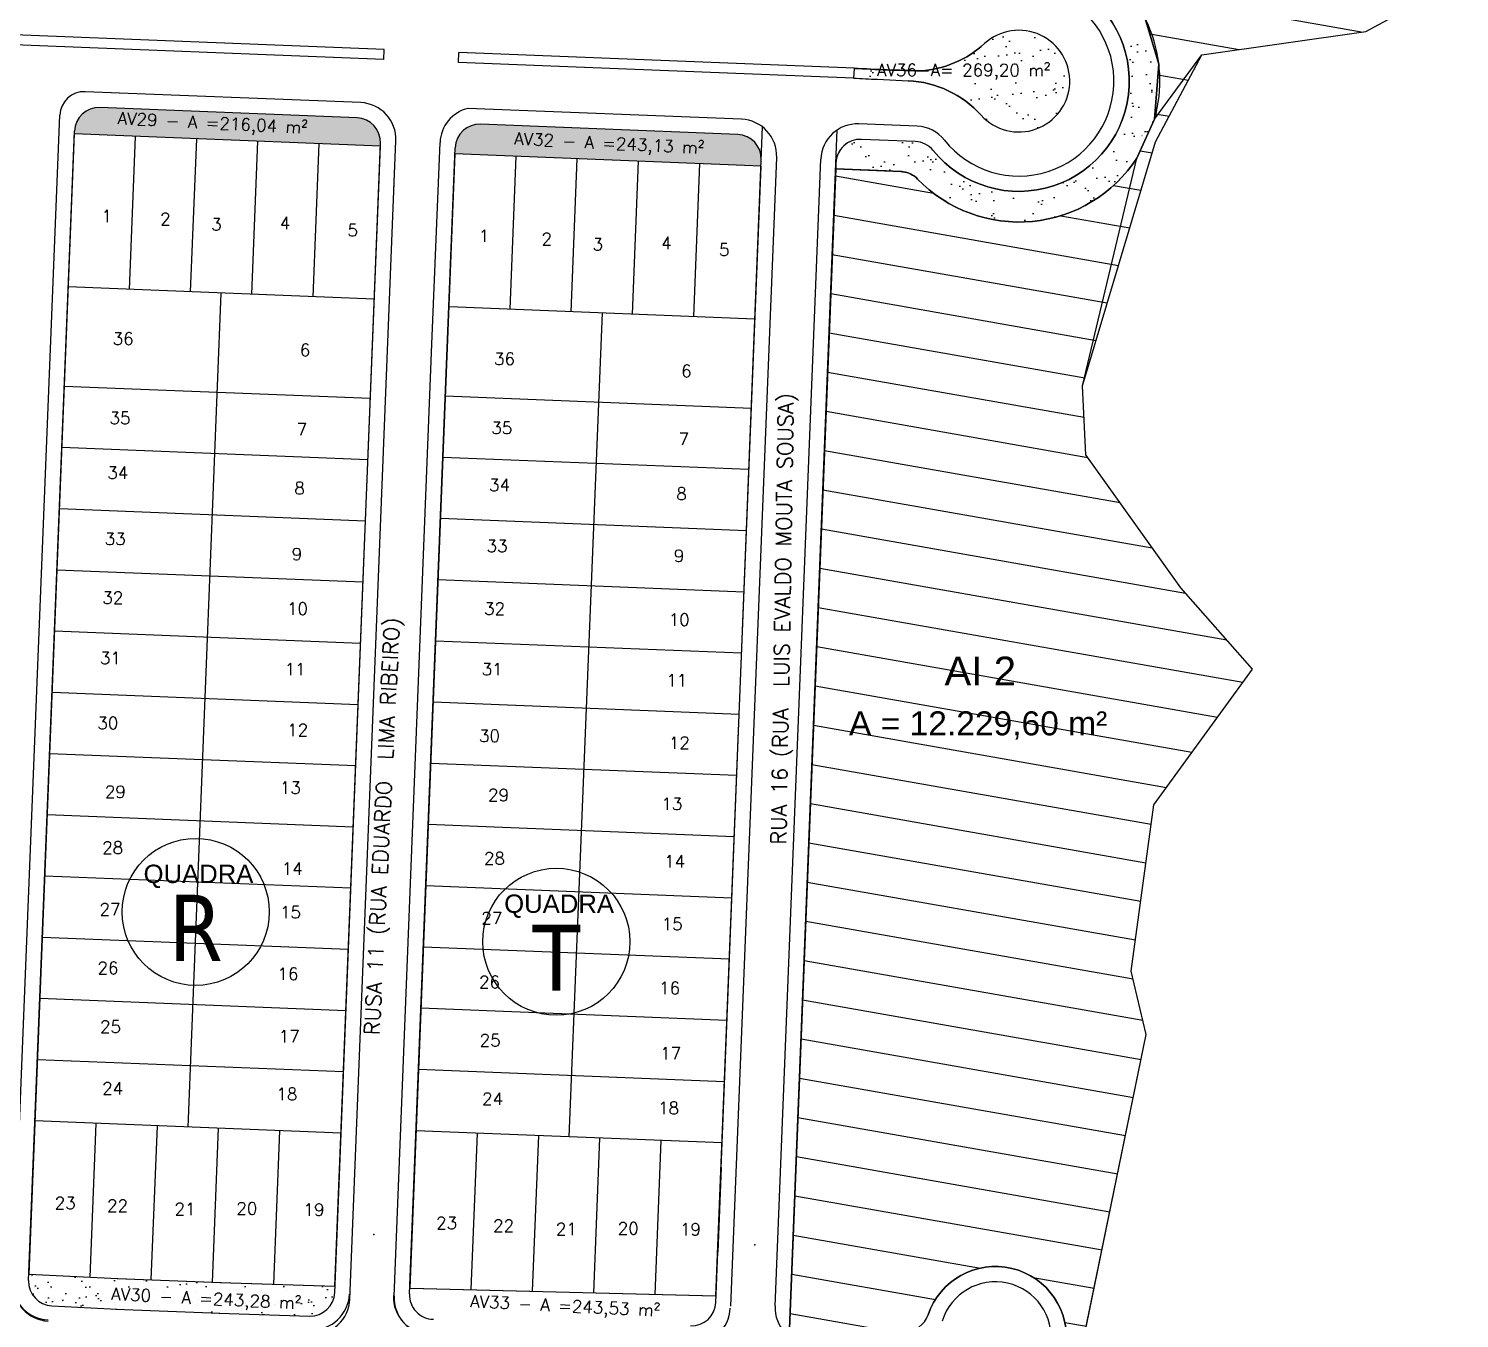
# Model space of a CAD drawing. Header units: millimetres. Extents: x 1794 to 8081, y 409 to 2272.
# Drawn here: x 7832.7 to 8066.2, y 753 to 963.6 of the extents above; entities that cross this region are included whole.
import ezdxf
from ezdxf.enums import TextEntityAlignment as Align

# ---------------------------------------------------------------- set-up
doc = ezdxf.new("R2010")
doc.units = ezdxf.units.MM
for name, color, linetype in [('03 - CALÇADA', 1, 'Continuous'), ('boundary quadras', 232, 'Continuous'), ('DIMENSOES', 1, 'Continuous'), ('FAIXAS VERDES', 62, 'Continuous'), ('HATCH', 8, 'Continuous'), ('LOTES', 2, 'Continuous'), ('Poligonal', 3, 'Continuous'), ('PSTILO', 164, 'Continuous'), ('QUADRAS', 3, 'Continuous'), ('Texto', 2, 'Continuous'), ('texto - ruas', 2, 'Continuous'), ('Texto Lotes', 31, 'Continuous'), ('TEXTO-80', 3, 'Continuous'), ('TXT CB. QDAS', 41, 'Continuous'), ('VEGETAÇÃO', 76, 'Continuous')]:
    doc.layers.add(name, color=color, linetype=linetype)
doc.styles.add('arcad1', font='romans.shx')
doc.styles.add('ARIAL', font='arial.ttf', dxfattribs={"height": 0.25})
doc.styles.add('style1', font='tahoma.ttf')

# ---------------------------------------------------------------- blocks, each defined once
blk = doc.blocks.new('NUM_quadra')
blk.add_circle((0, 0), 0.2)
at = {"insert": (-0.1419, 0.1285), "char_height": 0.05, "width": 0.2663, "attachment_point": 1, "style": 'style1'}
blk.add_mtext('\\fArial|b0|i0|c0|p34;QUADRA', dxfattribs=at)
at = {"style": 'style1'}
blk.add_attdef('00', text='', height=0.18, dxfattribs=at).set_placement((0, -0.1335), align=Align.CENTER)

msp = doc.modelspace()

# ---------------------------------------------------------------- hatches: boundary and pattern name
at = {"layer": 'FAIXAS VERDES'}
h = msp.add_hatch(dxfattribs=at)
h.set_pattern_fill('AR-SAND', color=256, scale=0.1, style=0)
h.set_pattern_definition([(37.5, (7714.0592, 941.136), (-0.16, 4.89413), [0, -3.8608, 0, -4.318, 0, -4.1275]), (7.5, (7714.059, 941.136), (4.49523, 7.16825), [0, -2.0828, 0, -3.4798, 0, -1.3335]), (327.5, (7710.935, 941.136), (7.909924, 0.01437), [0, -1.27, 0, -4.572, 0, -5.969]), (317.5, (7710.935, 941.136), (7.63556, 2.2293), [0, -0.635, 0, -2.9972, 0, -3.429])])
edge = h.paths.add_edge_path()
edge.add_line((7841.381, 977.199), (7841.341, 976.2))
edge.add_arc((7845.338, 976.041), 4, 177.71902, 267.71902)
edge.add_line((7845.179, 972.044), (7887.145, 970.372))
edge.add_arc((7887.305, 974.369), 4, 267.71902, 357.71902)
edge.add_line((7891.302, 974.21), (7891.341, 975.209))
edge.add_line((7891.341, 975.209), (7841.381, 977.199))
edge = h.paths.add_edge_path()
edge.add_line((7948.436, 946.291), (7906.469, 947.963))
edge.add_arc((7906.31, 943.966), 4, 87.71902, 177.71902)
edge.add_line((7902.313, 944.125), (7902.273, 943.126))
edge.add_line((7902.273, 943.126), (7952.233, 941.136))
edge.add_line((7952.233, 941.136), (7952.273, 942.135))
edge.add_arc((7948.276, 942.294), 4, 357.71902, 447.71902)
edge = h.paths.add_edge_path()
edge.add_line((7886.294, 948.998), (7844.327, 950.67))
edge.add_arc((7844.168, 946.673), 4, 87.71902, 177.71902)
edge.add_line((7840.171, 946.832), (7840.153, 946.375))
edge.add_line((7840.153, 946.375), (7890.114, 944.385))
edge.add_line((7890.114, 944.385), (7890.132, 944.842))
edge.add_arc((7886.135, 945.002), 4, 357.71902, 447.71902)
edge = h.paths.add_edge_path()
edge.add_line((7824.143, 951.474), (7781.219, 953.184))
edge.add_arc((7781.059, 949.187), 4, 87.71902, 177.71902)
edge.add_line((7777.063, 949.346), (7777.044, 948.888))
edge.add_line((7777.044, 948.888), (7827.963, 946.86))
edge.add_line((7827.963, 946.86), (7827.981, 947.318))
edge.add_arc((7823.984, 947.477), 4, 357.71902, 447.71902)
edge = h.paths.add_edge_path()
edge.add_line((7829.191, 977.685), (7778.272, 979.713))
edge.add_line((7778.272, 979.713), (7778.217, 978.327))
edge.add_arc((7782.214, 978.167), 4, 177.71902, 267.71902)
edge.add_line((7782.054, 974.17), (7824.979, 972.461))
edge.add_arc((7825.139, 976.458), 4, 267.71902, 357.71902)
edge.add_line((7829.135, 976.298), (7829.191, 977.685))
h.paths.add_polyline_path([(7733.837, 954.329), (7729.104, 955.545), (7723.937, 957.023), (7720.209, 958.189), (7717.399, 959.125), (7715.439, 959.806), (7714.059, 960.301), (7714.34, 960.968), (7714.958, 961.984), (7715.763, 962.716), (7716.581, 963.148), (7717.528, 963.387), (7718.823, 963.338), (7720.38, 962.847), (7723.364, 961.882), (7727.465, 960.647), (7731.975, 959.408), (7737.569, 958.04), (7743.704, 956.751), (7748.055, 955.969), (7752.575, 955.269), (7755.985, 954.817), (7758.98, 954.473), (7761.285, 954.242), (7762.812, 953.768), (7763.772, 953.032), (7764.636, 951.654), (7764.847, 950.823), (7764.858, 949.472), (7753.705, 950.612), (7743.76, 952.197)])
edge = h.paths.add_edge_path()
edge.add_line((7766.049, 979.386), (7766.085, 980.28))
edge.add_arc((7777.424, 1137.781), 157.909, 246.85045, 265.88208, ccw=False)
edge.add_line((7715.345, 992.587), (7715.243, 990.024))
edge.add_arc((7719.24, 989.864), 4, 177.71902, 248.48329)
edge.add_arc((7777.523, 1137.699), 162.909, 248.48329, 264.41303)
edge.add_arc((7762.053, 979.545), 4, 264.41303, 357.71902)
h = msp.add_hatch(dxfattribs=at)
h.set_pattern_fill('AR-SAND', color=256, scale=0.1, style=0)
h.set_pattern_definition([(37.5, (7903.4763, 932.096), (-0.16, 4.89413), [0, -3.8608, 0, -4.318, 0, -4.1275]), (7.5, (7903.476, 932.096), (4.49523, 7.16825), [0, -2.0828, 0, -3.4798, 0, -1.3335]), (327.5, (7900.352, 932.096), (7.90992, 0.01437), [0, -1.27, 0, -4.572, 0, -5.969]), (317.5, (7900.352, 932.096), (7.63556, 2.2293), [0, -0.635, 0, -2.9972, 0, -3.429])])
edge = h.paths.add_edge_path()
edge.add_line((7953.437, 971.344), (7953.476, 972.343))
edge.add_line((7953.476, 972.343), (7903.516, 974.333))
edge.add_line((7903.516, 974.333), (7903.476, 973.334))
edge.add_arc((7907.473, 973.175), 4, 177.71902, 267.71902)
edge.add_line((7907.314, 969.178), (7949.281, 967.506))
edge.add_arc((7949.44, 971.503), 4, 267.71902, 357.71902)
edge = h.paths.add_edge_path()
edge.add_line((8002.243, 976.587), (7994.33, 977.991))
edge.add_line((7994.33, 977.991), (7986.174, 976.497))
edge.add_line((7986.174, 976.497), (7979.293, 972.395))
edge.add_line((7979.293, 972.395), (7976.166, 971.439))
edge.add_line((7976.166, 971.439), (7972.575, 971.582))
edge.add_line((7972.575, 971.582), (7965.667, 971.858))
edge.add_line((7965.667, 971.858), (7965.627, 970.858))
edge.add_arc((7969.624, 970.699), 4, 177.71902, 267.71902)
edge.add_line((7969.465, 966.702), (7978.412, 966.346))
edge.add_arc((7978.571, 970.343), 4, 267.71902, 315.75008)
edge.add_arc((7994.33, 954.991), 18, -140.98107, 135.75008, ccw=False)
edge.add_arc((7977.237, 941.141), 4, 39.01893, 87.71902)
edge.add_line((7977.396, 945.138), (7968.62, 945.487))
edge.add_arc((7968.46, 941.49), 4, 87.71902, 177.71902)
edge.add_line((7964.464, 941.649), (7964.424, 940.65))
edge.add_line((7964.424, 940.65), (7975.073, 940.226))
edge.add_arc((7974.914, 936.229), 4, 83.90009, 87.71902, ccw=False)
edge.add_arc((7974.914, 936.229), 4, 44.01871, 83.90018, ccw=False)
edge.add_arc((7994.33, 954.991), 23, 224.01871, 326.91625)
edge.add_line((8013.601, 942.436), (8016.478, 948.792))
edge.add_line((8016.478, 948.792), (8017.161, 957.768))
edge.add_line((8017.161, 957.768), (8014.941, 965.198))
edge.add_line((8014.941, 965.198), (8009.624, 972.169))
edge.add_line((8009.624, 972.169), (8002.243, 976.587))
at = {"layer": 'HATCH'}
h = msp.add_hatch(dxfattribs=at)
h.set_pattern_fill('ANSI31', color=256, scale=2, angle=125, style=0)
h.set_pattern_definition([(170, (7956.8845, 734.494), (-1.10267, -6.25353), [])])
edge = h.paths.add_edge_path()
edge.add_line((8066.22, 982.261), (7966.081, 982.261))
edge.add_line((7966.081, 982.261), (7965.667, 971.858))
edge.add_line((7965.667, 971.858), (7972.575, 971.582))
edge.add_line((7972.575, 971.582), (7976.166, 971.439))
edge.add_line((7976.166, 971.439), (7979.293, 972.395))
edge.add_line((7979.293, 972.395), (7986.174, 976.497))
edge.add_line((7986.174, 976.497), (7994.33, 977.991))
edge.add_line((7994.33, 977.991), (8002.243, 976.587))
edge.add_line((8002.243, 976.587), (8009.624, 972.169))
edge.add_line((8009.624, 972.169), (8014.941, 965.198))
edge.add_line((8014.941, 965.198), (8017.161, 957.768))
edge.add_line((8017.161, 957.768), (8016.478, 948.792))
edge.add_line((8016.478, 948.792), (8013.601, 942.436))
edge.add_arc((7994.33, 954.991), 23, 224.01871, 326.91625, ccw=False)
edge.add_arc((7974.914, 936.229), 4, 44.01871, 83.90018)
edge.add_arc((7974.914, 936.229), 4, 83.90009, 87.71902)
edge.add_line((7975.073, 940.226), (7964.424, 940.65))
edge.add_line((7964.424, 940.65), (7956.885, 751.373))
edge.add_line((7956.885, 751.373), (7975.613, 750.887))
edge.add_arc((7975.717, 754.886), 4, 268.51519, 341.35359)
edge.add_arc((7990.498, 749.898), 11.6, -92.79992, 161.35359, ccw=False)
edge.add_line((7989.932, 738.312), (7958.419, 739.129))
edge.add_line((7958.419, 739.129), (8001.787, 734.494))
edge.add_line((8001.787, 734.494), (8015.124, 799.368))
edge.add_line((8015.124, 799.368), (8012.661, 809.679))
edge.add_line((8012.661, 809.679), (8016.323, 836.84))
edge.add_line((8016.323, 836.84), (8032.444, 859.003))
edge.add_line((8032.444, 859.003), (8020.738, 872.3))
edge.add_line((8020.738, 872.3), (8005.257, 894.005))
edge.add_line((8005.257, 894.005), (8004.701, 905.232))
edge.add_line((8004.701, 905.232), (8016.6, 945.096))
edge.add_line((8016.6, 945.096), (8024.195, 959.271))
edge.add_line((8024.195, 959.271), (8050.96, 963.071))
edge.add_line((8050.96, 963.071), (8058.741, 967.264))
edge.add_line((8058.741, 967.264), (8066.22, 982.261))
at = {"layer": 'QUADRAS'}
h = msp.add_hatch(dxfattribs=at)
h.set_pattern_fill('AR-SAND', color=256, scale=0.1, style=0)
h.set_pattern_definition([(37.5, (7967.329, 949.419), (-0.16, 4.89413), [0, -3.8608, 0, -4.318, 0, -4.1275]), (7.5, (7967.329, 949.419), (4.4952, 7.1683), [0, -2.0828, 0, -3.4798, 0, -1.3335]), (327.5, (7964.205, 949.419), (7.90992, 0.01437), [0, -1.27, 0, -4.572, 0, -5.969]), (317.5, (7964.205, 949.419), (7.6356, 2.2293), [0, -0.635, 0, -2.9972, 0, -3.429])])
h.paths.add_polyline_path([(7988.736, 961.124, -0.1701789), (7978.28, 956.669, -0.0080897), (7967.415, 957.076), (7967.329, 955.478, 0.0029236), (7971.273, 955.29), (7976.25, 955.052, -0.199362), (7988.178, 949.419, 2.4201329)])
at = {"layer": 'VEGETAÇÃO'}
h = msp.add_hatch(dxfattribs=at)
h.set_pattern_fill('AR-SAND', color=256, scale=0.08, style=0)
h.set_pattern_definition([(37.5, (3827.7696, -2107.9256), (-0.1280025, 3.915306), [0, -3.08864, 0, -3.4544, 0, -3.302]), (7.5, (3827.7696, -2107.9256), (3.596186, 5.734601), [0, -1.66624, 0, -2.78384, 0, -1.0668]), (327.5, (3825.2702, -2107.9256), (6.327939, 0.0114975), [0, -1.016, 0, -3.6576, 0, -4.7752]), (317.5, (3825.27, -2107.9256), (6.1084516, 1.7834346), [0, -0.508, 0, -2.39776, 0, -2.7432])])
edge = h.paths.add_edge_path()
edge.add_line((7820.518, 759.959), (7820.559, 760.993))
edge.add_line((7820.559, 760.993), (7792.926, 761.851))
edge.add_line((7792.926, 761.851), (7771.457, 762.346))
edge.add_line((7771.457, 762.346), (7769.613, 762.311))
edge.add_line((7769.613, 762.311), (7769.585, 761.611))
edge.add_arc((7773.582, 761.452), 4, 177.71902, 268.22119)
edge.add_line((7773.457, 757.454), (7816.397, 756.12))
edge.add_arc((7816.521, 760.118), 4, 268.22119, 357.71902)
edge = h.paths.add_edge_path()
edge.add_line((7882.66, 757.25), (7882.701, 758.281))
edge.add_line((7882.701, 758.281), (7864.039, 758.874))
edge.add_line((7864.039, 758.874), (7847.251, 759.522))
edge.add_line((7847.251, 759.522), (7832.74, 760.255))
edge.add_line((7832.74, 760.255), (7832.698, 759.213))
edge.add_arc((7836.695, 759.054), 4, 177.71902, 267.1083)
edge.add_line((7836.493, 755.059), (7847.029, 754.527))
edge.add_line((7847.029, 754.527), (7863.863, 753.877))
edge.add_line((7863.863, 753.877), (7878.536, 753.411))
edge.add_arc((7878.663, 757.409), 4, 268.18248, 357.71902)

# ---------------------------------------------------------------- linework, layer by layer
at = {"layer": '03 - CALÇADA'}
for p, q in [((7890.741, 960.148), (7771.576, 964.877)), ((7890.677, 958.532), (7771.513, 963.278)), ((7890.677, 958.532), (7890.741, 960.148)), ((7902.867, 958.046), (7902.932, 959.664)), ((7967.329, 955.478), (7902.867, 958.046)), ((7967.416, 957.105), (7902.932, 959.664)), ((7967.415, 957.076), (7967.329, 955.478)), ((7971.273, 955.29), (7976.25, 955.052)), ((7886.893, 951.477), (7841.929, 953.268)), ((7949.035, 948.769), (7904.403, 950.547)), ((7830.18, 758.818), (7837.773, 949.43)), ((7977.723, 947.626), (7968.219, 948.005)), ((7892.327, 937.144), (7892.65, 945.243)), ((7898.532, 912.031), (7899.844, 944.956)), ((7885.119, 756.171), (7892.541, 942.526)), ((7947.323, 755.038), (7954.791, 942.535)), ((7954.528, 755.018), (7961.985, 942.249)), ((7892.343, 756.63), (7898.532, 912.031))]:
    msp.add_line(p, q, dxfattribs=at)
for centre, radius, start, end in [((7994.33, 954.991), 15.5, 218.41865, 136.34103), ((7994.33, 954.991), 8.3, 222.17119, 132.36945), ((7977.153, 973.811), 17.18, 273.7612, 312.39324), ((7977.153, 973.811), 17.18, 273.7612, 312.39324), ((7985.438, 1292.634), 337.642, 266.92561, 267.59564), ((7985.438, 1292.634), 336.042, 266.92561, 268.77958), ((7841.77, 949.271), 4, 87.71902, 177.71902), ((7975.431, 937.872), 17.2, 42.17119, 87.27032), ((7975.431, 937.872), 17.2, 42.17119, 87.27032), ((7886.654, 945.481), 6, 357.71902, 87.71902), ((7905.839, 944.717), 6, 103.70478, 177.71902), ((7948.796, 942.774), 6, 357.71902, 87.71902), ((7967.981, 942.01), 6, 87.71902, 177.71902), ((7977.485, 941.631), 6, 38.41865, 87.71902), ((7836.084, 758.776), 6, 177.69311, 267.89819), ((7990.498, 749.898), 9.1, 267.03038, 162.74822), ((7836.176, 758.579), 6, 177.71902, 267.1083), ((7879.055, 757.199), 6, 267.89819, 357.69311), ((7898.242, 756.495), 6, 177.69311, 267.89819), ((7898.338, 756.391), 6, 177.71902, 268.51519), ((7879.123, 756.41), 6, 267.1083, 357.71902), ((7941.214, 754.918), 6, 268.48928, 357.69311), ((7941.214, 754.918), 6, 268.48928, 357.69311), ((7941.214, 754.918), 6, 268.48928, 357.69311), ((7941.214, 754.918), 6, 268.48928, 357.69311), ((7960.523, 754.779), 6, 177.71902, 268.51519), ((7960.523, 754.779), 6, 177.71902, 268.51519)]:
    msp.add_arc(centre, radius, start, end, dxfattribs=at)
at = {"layer": 'boundary quadras'}
for points in [[(7890.114, 944.385), (7840.153, 946.375), (7832.74, 760.255), (7847.251, 759.522), (7864.039, 758.874), (7882.701, 758.281)], [(7952.233, 941.136), (7902.273, 943.126), (7901.011, 911.451), (7894.898, 757.981), (7944.886, 756.685)]]:
    msp.add_lwpolyline(points, close=True, dxfattribs=at)
at = {"layer": 'DIMENSOES'}
msp.add_line((8014.468, 946.061), (8014.417, 946.08), dxfattribs=at)
at = {"layer": 'FAIXAS VERDES', "ltscale": 0.6}
for p, q in [((7846.956, 754.53), (7863.905, 753.875)), ((7863.821, 753.878), (7878.536, 753.411))]:
    msp.add_line(p, q, dxfattribs=at)
at = {"layer": 'FAIXAS VERDES'}
for points in [[(8002.243, 976.587), (7994.33, 977.991), (7986.174, 976.497), (7979.293, 972.395), (7976.166, 971.439), (7972.575, 971.582), (7965.667, 971.858), (7965.627, 970.858, 0.4142136), (7969.465, 966.702), (7978.412, 966.346, 0.2126982), (7981.436, 967.552, -2.6301381), (7980.345, 943.659, 0.2157514), (7977.396, 945.138), (7968.62, 945.487, 0.4142136), (7964.464, 941.649), (7964.424, 940.65), (7975.073, 940.226, -0.0166648), (7975.339, 940.207, -0.1757938), (7977.79, 939.009, 0.4817918), (8013.601, 942.436), (8016.478, 948.792), (8017.161, 957.768), (8014.941, 965.198), (8009.624, 972.169)], [(7988.736, 961.124, -0.1701789), (7978.28, 956.669, -0.0080897), (7967.415, 957.076), (7967.329, 955.478, 0.0029236), (7971.273, 955.29), (7976.25, 955.052, -0.199362), (7988.178, 949.419, 2.4201329)]]:
    msp.add_lwpolyline(points, format="xyb", close=True, dxfattribs=at)
at = {"layer": 'FAIXAS VERDES', "ltscale": 0.6}
msp.add_arc((7836.695, 759.054), 4, 177.71902, 267.1083, dxfattribs=at)
at = {"layer": 'LOTES'}
for p, q in [((7849.15, 920.997), (7850.145, 945.977)), ((7859.142, 920.599), (7860.137, 945.579)), ((7869.134, 920.201), (7870.129, 945.181)), ((7879.126, 919.803), (7880.121, 944.783)), ((7911.266, 917.748), (7912.261, 942.728)), ((7921.258, 917.35), (7922.253, 942.33)), ((7931.25, 916.952), (7932.245, 941.932)), ((7941.242, 916.554), (7942.237, 941.534)), ((7889.119, 919.405), (7839.158, 921.395)), ((7858.716, 784.257), (7864.138, 920.4)), ((7951.238, 916.156), (7901.405, 918.141)), ((7920.902, 782.664), (7926.385, 917.146)), ((7888.472, 903.166), (7838.511, 905.156)), ((7950.658, 901.574), (7900.697, 903.564)), ((7888.074, 893.174), (7838.113, 895.164)), ((7950.26, 891.582), (7900.299, 893.572)), ((7887.676, 883.182), (7837.715, 885.172)), ((7949.862, 881.59), (7899.901, 883.58)), ((7887.278, 873.19), (7837.317, 875.18)), ((7949.464, 871.598), (7899.503, 873.588)), ((7886.88, 863.198), (7836.919, 865.188)), ((7949.066, 861.606), (7899.105, 863.596)), ((7886.482, 853.206), (7836.521, 855.196)), ((7948.668, 851.614), (7898.707, 853.604)), ((7886.084, 843.214), (7836.123, 845.204)), ((7948.27, 841.622), (7898.309, 843.612)), ((7885.686, 833.222), (7835.725, 835.212)), ((7947.872, 831.63), (7897.911, 833.62)), ((7885.288, 823.23), (7835.327, 825.22)), ((7947.474, 821.638), (7897.513, 823.628)), ((7884.89, 813.238), (7834.929, 815.228)), ((7947.076, 811.645), (7897.115, 813.635)), ((7884.492, 803.246), (7834.531, 805.236)), ((7946.678, 801.653), (7896.717, 803.643)), ((7884.094, 793.254), (7834.133, 795.244)), ((7946.28, 791.661), (7896.319, 793.651)), ((7883.696, 783.262), (7833.735, 785.252)), ((7883.696, 783.262), (7833.735, 785.252)), ((7842.728, 759.75), (7843.727, 784.854)), ((7852.718, 759.311), (7853.72, 784.456)), ((7862.71, 758.925), (7863.712, 784.058)), ((7872.705, 758.599), (7873.704, 783.66)), ((7945.882, 781.669), (7895.921, 783.659)), ((7905.913, 783.261), (7904.896, 757.722)), ((7915.905, 782.863), (7914.894, 757.463)), ((7925.897, 782.465), (7924.891, 757.204)), ((7935.89, 782.067), (7934.889, 756.944))]:
    msp.add_line(p, q, dxfattribs=at)
at = {"layer": 'Poligonal', "color": 7}
for p, q in [((8050.96, 963.071), (8058.741, 967.264)), ((8024.195, 959.271), (8050.96, 963.071)), ((8016.6, 945.096), (8024.195, 959.271)), ((8004.701, 905.232), (8016.6, 945.096)), ((8005.257, 894.005), (8004.701, 905.232)), ((8020.738, 872.3), (8005.257, 894.005)), ((8032.444, 859.003), (8020.738, 872.3)), ((8016.323, 836.84), (8032.444, 859.003)), ((8012.661, 809.679), (8016.323, 836.84)), ((8015.124, 799.368), (8012.661, 809.679)), ((8001.787, 734.494), (8015.124, 799.368))]:
    msp.add_line(p, q, dxfattribs=at)
at = {"layer": 'Poligonal'}
msp.add_lwpolyline([(8014.941, 965.198), (8017.161, 957.768), (8016.478, 948.792), (8024.195, 959.271), (8050.96, 963.071), (8058.741, 967.264)], dxfattribs=at)
for points in [[(8001.787, 734.494), (8015.124, 799.368), (8012.661, 809.679), (8016.323, 836.84), (8032.444, 859.003), (8020.738, 872.3), (8005.257, 894.005), (8004.701, 905.232), (8013.601, 942.436, -0.4817918), (7977.79, 939.009, 0.1930236), (7975.073, 940.226), (7964.424, 940.65), (7956.885, 751.373)], [(7975.613, 750.887, 0.328969), (7979.507, 753.607, -2.0090586), (7989.932, 738.312)]]:
    msp.add_lwpolyline(points, format="xyb", dxfattribs=at)
at = {"layer": 'PSTILO', "linetype": 'ByBlock'}
for p in [(7889.045, 766.695), (7951.23, 765.055)]:
    msp.add_point(p, dxfattribs=at)
at = {"layer": 'QUADRAS'}
for p, q in [((7886.294, 948.998), (7844.327, 950.67)), ((7832.698, 759.213), (7840.171, 946.832)), ((7890.114, 944.385), (7840.153, 946.375)), ((7948.436, 946.291), (7906.469, 947.963)), ((7944.844, 755.63), (7952.487, 947.504)), ((7956.885, 751.373), (7964.677, 947.019)), ((7882.659, 757.223), (7890.132, 944.842)), ((7901.011, 911.451), (7902.313, 944.125)), ((7977.396, 945.138), (7968.62, 945.487)), ((7952.233, 941.136), (7902.273, 943.126)), ((7972.683, 940.321), (7964.424, 940.65)), ((7975.073, 940.226), (7964.424, 940.65)), ((7975.073, 940.226), (7968.421, 940.491)), ((7894.861, 757.037), (7901.011, 911.451))]:
    msp.add_line(p, q, dxfattribs=at)
at = {"layer": 'QUADRAS', "ltscale": 0.6}
for p, q in [((7832.74, 760.255), (7847.251, 759.522)), ((7847.149, 759.526), (7864.098, 758.871)), ((7863.98, 758.875), (7882.701, 758.281)), ((7895.012, 757.978), (7944.745, 756.689)), ((7836.493, 755.059), (7847.101, 754.523)), ((7846.956, 754.53), (7863.905, 753.875)), ((7863.821, 753.878), (7878.536, 753.411))]:
    msp.add_line(p, q, dxfattribs=at)
at = {"layer": 'QUADRAS'}
msp.add_lwpolyline([(8001.787, 734.494), (8015.124, 799.368), (8012.661, 809.679), (8016.323, 836.84), (8032.444, 859.003), (8020.738, 872.3), (8005.257, 894.005), (8004.701, 905.232), (8016.6, 945.096), (8024.195, 959.271), (8050.96, 963.071), (8058.741, 967.264)], dxfattribs=at)
for points in [[(8014.941, 965.198), (8017.161, 957.768), (8016.478, 948.792), (8013.601, 942.436, -0.4817918), (7977.79, 939.009, 0.1757938), (7975.339, 940.207, 0.0166648), (7975.073, 940.226), (7964.424, 940.65), (7956.885, 751.373)], [(7975.613, 750.887, 0.328969), (7979.507, 753.607, -2.0090586), (7989.932, 738.312)]]:
    msp.add_lwpolyline(points, format="xyb", dxfattribs=at)
for centre, radius, start, end in [((7994.33, 954.991), 23, 344.36231, 130.82639), ((7994.33, 954.991), 18, 219.01893, 135.75008), ((7844.168, 946.673), 4, 87.71902, 177.71902), ((7886.135, 945.002), 4, 357.71902, 87.71902), ((7906.31, 943.966), 4, 87.71902, 177.71902), ((7948.276, 942.294), 4, 357.71902, 87.71902), ((7968.46, 941.49), 4, 87.71902, 177.71902), ((7977.237, 941.141), 4, 39.01893, 87.71902), ((7994.33, 954.991), 23, 224.01871, 326.91625), ((7974.914, 936.229), 4, 44.01871, 87.71902), ((7940.848, 755.79), 4, 268.51519, 357.71902)]:
    msp.add_arc(centre, radius, start, end, dxfattribs=at)
at = {"layer": 'QUADRAS', "ltscale": 0.6}
for centre, radius, start, end in [((7990.498, 749.898), 11.6, 267.20008, 161.35359), ((7836.695, 759.054), 4, 177.71902, 267.1083), ((7878.663, 757.409), 4, 268.18248, 357.71902), ((7878.663, 757.409), 4, 268.18248, 357.71902), ((7898.858, 756.878), 4, 177.71902, 268.51519), ((7898.858, 756.878), 4, 177.71902, 268.51519), ((7975.717, 754.886), 4, 268.51519, 341.35359)]:
    msp.add_arc(centre, radius, start, end, dxfattribs=at)
at = {"layer": 'TEXTO-80'}
for p, q in [((8024.195, 959.271), (8050.96, 963.071)), ((8024.195, 959.271), (8050.96, 963.071)), ((8005.257, 894.005), (8004.701, 905.232)), ((8005.257, 894.005), (8004.701, 905.232)), ((8005.257, 894.005), (8004.701, 905.232)), ((8005.257, 894.005), (8004.701, 905.232)), ((8020.738, 872.3), (8005.257, 894.005)), ((8020.738, 872.3), (8005.257, 894.005)), ((8016.323, 836.84), (8032.444, 859.003)), ((8016.323, 836.84), (8032.444, 859.003)), ((8012.661, 809.679), (8016.323, 836.84)), ((8012.661, 809.679), (8016.323, 836.84)), ((8015.124, 799.368), (8012.661, 809.679)), ((8015.124, 799.368), (8012.661, 809.679)), ((8001.787, 734.494), (8015.124, 799.368)), ((8001.787, 734.494), (8015.124, 799.368))]:
    msp.add_line(p, q, dxfattribs=at)
at = {"layer": 'TXT CB. QDAS'}
msp.add_line((7945.721, 777.631), (7945.173, 763.871), dxfattribs=at)
at = {"layer": 'VEGETAÇÃO'}
for p, q in [((7833.183, 759.818), (7833.183, 759.818)), ((7833.337, 756.727), (7833.337, 756.727)), ((7833.691, 758.007), (7833.691, 758.007)), ((7834.066, 757.664), (7834.066, 757.664)), ((7835.789, 758.607), (7835.789, 758.607)), ((7836.267, 757.851), (7836.267, 757.851)), ((7866.829, 757.15), (7866.829, 757.15)), ((7867.906, 757.895), (7867.906, 757.895)), ((7835.435, 755.349), (7835.435, 755.349)), ((7835.833, 756.043), (7835.833, 756.043)), ((7836.492, 755.488), (7836.492, 755.488)), ((7838.145, 755.705), (7838.145, 755.705)), ((7867.925, 755.158), (7867.925, 755.158)), ((7882.124, 756.214), (7882.124, 756.214)), ((7867.366, 754.277), (7867.366, 754.277))]:
    msp.add_line(p, q, dxfattribs=at)

# ---------------------------------------------------------------- block references
at = {"layer": 'TEXTO-80'}
ref = msp.add_blockref('NUM_quadra', (7859.969, 819.381, -51), dxfattribs=dict(at, xscale=60, yscale=60, zscale=60))
ref.add_attrib('00', 'R', dxfattribs={"layer": '0', "height": 10.8, "style": 'style1'}).set_placement((7859.969, 811.373), align=Align.CENTER)
ref = msp.add_blockref('NUM_quadra', (7918.826, 814.507), dxfattribs=dict(at, xscale=60, yscale=60, zscale=60))
ref.add_attrib('00', 'T', dxfattribs={"layer": '0', "height": 10.8, "style": 'style1'}).set_placement((7918.826, 806.5, 51), align=Align.CENTER)

# ---------------------------------------------------------------- texts
at = {"layer": 'Texto', "style": 'ARIAL'}
for s, height, p in [('AI 2', 4.704, (7982.177, 858.693)), ('A = 12.229,60 m²', 3.92, (7966.594, 850.158))]:
    msp.add_text(s, height=height, dxfattribs=at).set_placement(p, align=Align.MIDDLE_LEFT)
at = {"layer": 'texto - ruas', "char_height": 2.5, "width": 122.85234, "attachment_point": 1}
for s, insert, rotation in [('{\\Fromans|c0;RUA 16 (RUA  LUIS EVALDO MOUTA SOUSA)}', (7953.838, 830.393), 89.05372), ('{\\Fromans|c0;RUSA 11 (RUA EDUARDO  LIMA RIBEIRO)}', (7887.455, 799.319), 87.20478)]:
    msp.add_mtext(s, dxfattribs=dict(at, insert=insert, rotation=rotation))
at = {"layer": 'Texto Lotes', "style": 'arcad1'}
for s, p in [('1', (7845.453, 932.965)), ('2', (7855.018, 932.479)), ('3', (7863.355, 931.623)), ('4', (7874.546, 931.817)), ('5', (7885.593, 930.656)), ('1', (7906.991, 929.739)), ('2', (7917.265, 929.225)), ('4', (7936.793, 928.563)), ('3', (7925.602, 928.369)), ('5', (7946.239, 927.465)), ('36', (7848.127, 912.955)), ('6', (7877.823, 911.107)), ('36', (7910.372, 909.659)), ('6', (7940.063, 907.678)), ('35', (7847.611, 900.008)), ('7', (7877.307, 898.167)), ('35', (7909.923, 898.398)), ('7', (7939.62, 896.557)), ('34', (7847.254, 891.06)), ('34', (7909.552, 889.073)), ('8', (7876.924, 888.554)), ('8', (7939.264, 887.639)), ('33', (7846.825, 880.276)), ('9', (7876.495, 877.78)), ('33', (7909.155, 879.122)), ('9', (7938.861, 877.499)), ('32', (7846.442, 870.672)), ('10', (7876.577, 868.858)), ('32', (7908.748, 868.895)), ('10', (7938.883, 867.081)), ('31', (7846.05, 860.815)), ('11', (7876.184, 859.001)), ('31', (7908.354, 859.009)), ('11', (7938.489, 857.195)), ('30', (7845.627, 850.203)), ('12', (7876.616, 849.067)), ('30', (7907.92, 848.117)), ('12', (7938.909, 846.98)), ('29', (7846.843, 838.984)), ('13', (7875.415, 839.662)), ('29', (7909.392, 838.451)), ('13', (7937.686, 837.022)), ('28', (7846.419, 829.873)), ('28', (7908.725, 828.108)), ('14', (7875.715, 826.455)), ('14', (7938.138, 827.622)), ('27', (7845.987, 819.815)), ('15', (7875.432, 819.337)), ('27', (7908.306, 818.358)), ('15', (7937.732, 817.425)), ('26', (7845.645, 810.243)), ('16', (7875.031, 809.265)), ('26', (7907.929, 807.933)), ('16', (7937.315, 806.955)), ('25', (7846.057, 800.636)), ('17', (7875.228, 799.051)), ('25', (7908.033, 798.425)), ('17', (7937.495, 796.293)), ('24', (7846.424, 790.58)), ('18', (7874.854, 789.644)), ('24', (7908.419, 788.864)), ('18', (7937.14, 787.38)), ('23', (7838.67, 771.867)), ('22', (7847.217, 771.434)), ('21', (7858.222, 770.876)), ('20', (7868.317, 770.966)), ('19', (7879.274, 770.788)), ('23', (7900.917, 768.613)), ('22', (7910.216, 768.15)), ('21', (7920.469, 767.622)), ('20', (7930.564, 767.712)), ('19', (7940.716, 767.566))]:
    msp.add_text(s, height=2, dxfattribs=at).set_placement(p, align=Align.MIDDLE_CENTER)
at = {"layer": 'TXT CB. QDAS', "style": 'arcad1'}
for s, rotation, p in [('AV36-A= 269,20 m²', 359.93284, (7985.312, 956.794)), ('AV29 - A =216,04 m² ', 357.12262, (7863.412, 948.145)), ('AV32 - A =243,13 m² ', 357.12262, (7928.14, 944.832)), ('AV30 - A =243,28 m² ', 357.12262, (7862.35, 756.251)), ('AV33 - A =243,53 m² ', 357.12262, (7920.939, 755.053))]:
    msp.add_text(s, height=2, rotation=rotation, dxfattribs=at).set_placement(p, align=Align.MIDDLE_CENTER)

doc.saveas('drawing.dxf')
